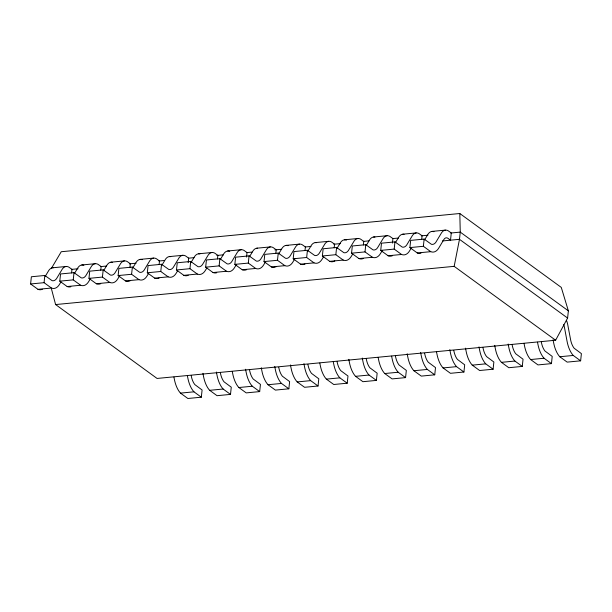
<?xml version="1.0" encoding="UTF-8"?>
<svg xmlns="http://www.w3.org/2000/svg" width="612" height="612" viewBox="0 0 612 612"><rect width="100%" height="100%" fill="white"/><g stroke="black" fill="none" stroke-linecap="round" stroke-linejoin="round"><path stroke-width="0.92" d="M42.366 289.254A22.292 10.718 84.5 0 1 37.975 289.331L30.6 283.968L31.373 276.762L44.837 275.469L52.104 280.663A14.573 7.007 84.5 0 0 56.579 278.575L62.37 268.966A17.32 8.331 84.5 0 1 68.835 267.115L71.971 269.349L71.589 272.952M60.925 281.994L59.578 284.251A22.292 10.718 84.5 0 1 51.439 288.038L44.064 282.675L44.837 275.469M70.839 286.73A22.292 10.718 84.5 0 1 67.152 286.538L59.777 281.168L60.55 273.962L74.014 272.669L81.281 277.863A14.573 7.007 84.5 0 0 85.757 275.783L91.548 266.174A17.32 8.331 84.5 0 1 98.012 264.315L101.148 266.557L100.766 270.152M90.545 278.445L88.755 281.451A22.292 10.718 84.5 0 1 80.616 285.246L73.241 279.875L74.014 272.669M100.72 283.662A22.292 10.718 84.5 0 1 96.329 283.738L88.954 278.368L89.727 271.162L103.191 269.877L110.458 275.063A14.573 7.007 84.5 0 0 114.934 272.983L120.725 263.374A17.32 8.331 84.5 0 1 127.189 261.523L130.325 263.757L129.943 267.36M119.722 275.645L117.932 278.651A22.292 10.718 84.5 0 1 109.793 282.446L102.418 277.075L103.191 269.877M130.585 280.487A22.292 10.718 84.5 0 1 125.506 280.939L118.131 275.568L118.904 268.37L132.368 267.077L139.635 272.271A14.573 7.007 84.5 0 0 144.111 270.183L149.902 260.574A17.32 8.331 84.5 0 1 156.366 258.723L159.502 260.957L159.12 264.56M148.456 273.602L147.11 275.859A22.292 10.718 84.5 0 1 138.97 279.646L131.595 274.283L132.368 267.077M159.074 278.062A22.292 10.718 84.5 0 1 154.683 278.139L147.308 272.776L148.081 265.57L161.545 264.277L168.813 269.471A14.573 7.007 84.5 0 0 173.288 267.383L179.079 257.774A17.32 8.331 84.5 0 1 185.543 255.923L188.68 258.157L188.205 262.663M177.633 270.802L176.287 273.059A22.292 10.718 84.5 0 1 168.147 276.846L160.772 271.483L161.545 264.277M188.251 275.262A22.292 10.718 84.5 0 1 183.86 275.346L176.486 269.976L177.258 262.77L190.722 261.477L197.99 266.671A14.573 7.007 84.5 0 0 202.465 264.591L208.256 254.982A17.32 8.331 84.5 0 1 214.72 253.131L217.857 255.365L217.474 258.96M206.81 268.002L205.464 270.259A22.292 10.718 84.5 0 1 197.324 274.054L189.95 268.683L190.722 261.477M216.725 272.738A22.292 10.718 84.5 0 1 213.037 272.547L205.663 267.176L206.435 259.97L219.899 258.685L227.167 263.871A14.573 7.007 84.5 0 0 231.642 261.791L237.433 252.182A17.32 8.331 84.5 0 1 243.897 250.331L247.034 252.565L246.56 257.063M173.93 377.038L174.275 378.874A22.292 10.718 84.5 0 0 180.486 393.118L187.861 398.488L201.325 397.196L202.098 389.989L194.853 384.611A14.573 7.007 84.5 0 1 191.434 376.785L191.212 375.692M236.431 264.453L234.641 267.459A22.292 10.718 84.5 0 1 226.501 271.254L219.127 265.883L219.899 258.685M246.605 269.67A22.292 10.718 84.5 0 1 242.214 269.747L234.84 264.376L235.612 257.178L249.076 255.885L256.344 261.079A14.573 7.007 84.5 0 0 260.819 258.991L266.61 249.382A17.32 8.331 84.5 0 1 273.074 247.531L276.211 249.765L275.828 253.368M202.939 373.328L203.452 376.074A22.292 10.718 84.5 0 0 209.664 390.318L217.038 395.689L230.502 394.396L231.275 387.197L224.03 381.819A14.573 7.007 84.5 0 1 220.611 373.986L220.389 372.899M265.164 262.41L263.818 264.667A22.292 10.718 84.5 0 1 255.678 268.454L248.304 263.091L249.076 255.885M275.079 267.146A22.292 10.718 84.5 0 1 271.391 266.947L264.017 261.584L264.789 254.378L278.253 253.085L285.521 258.279A14.573 7.007 84.5 0 0 289.996 256.191L295.787 246.582A17.32 8.331 84.5 0 1 302.252 244.731L305.388 246.965L305.005 250.568M232.285 371.446L232.629 373.274A22.292 10.718 84.5 0 0 238.841 387.526L246.215 392.889L259.679 391.596L260.452 384.397L253.207 379.019A14.573 7.007 84.5 0 1 249.788 371.186L249.566 370.099M294.785 258.861L292.995 261.867A22.292 10.718 84.5 0 1 284.855 265.662L277.481 260.291L278.253 253.085M304.96 264.07A22.292 10.718 84.5 0 1 300.568 264.155L293.194 258.784L293.967 251.578L307.431 250.285L314.698 255.479A14.573 7.007 84.5 0 0 319.173 253.399L324.964 243.79A17.32 8.331 84.5 0 1 331.429 241.939L334.565 244.173L334.183 247.776M261.293 367.736L261.806 370.474A22.292 10.718 84.5 0 0 268.018 384.726L275.392 390.096L288.856 388.804L289.629 381.597L282.384 376.219A14.573 7.007 84.5 0 1 278.965 368.393L278.743 367.299M323.518 256.81L322.172 259.067A22.292 10.718 84.5 0 1 314.033 262.862L306.658 257.491L307.431 250.285M334.825 260.903A22.292 10.718 84.5 0 1 329.746 261.355L322.371 255.984L323.144 248.778L336.608 247.493L343.875 252.68A14.573 7.007 84.5 0 0 348.35 250.599L354.141 240.99A17.32 8.331 84.5 0 1 360.606 239.139L363.742 241.373L363.36 244.976M290.471 364.936L290.983 367.682A22.292 10.718 84.5 0 0 297.195 381.926L304.569 387.297L318.033 386.004L318.806 378.797L311.562 373.419A14.573 7.007 84.5 0 1 308.142 365.594L307.92 364.5M352.696 254.018L351.349 256.275A22.292 10.718 84.5 0 1 343.21 260.062L335.835 254.691L336.608 247.493M363.314 258.478A22.292 10.718 84.5 0 1 358.923 258.555L351.548 253.184L352.321 245.986L365.785 244.693L373.052 249.887A14.573 7.007 84.5 0 0 377.528 247.799L383.319 238.19A17.32 8.331 84.5 0 1 389.783 236.339L392.919 238.573L392.445 243.079M319.816 363.054L320.16 364.882A22.292 10.718 84.5 0 0 326.372 379.126L333.747 384.497L347.211 383.204L347.983 376.005L340.739 370.627A14.573 7.007 84.5 0 1 337.319 362.794L337.097 361.707M382.316 250.469L380.526 253.475A22.292 10.718 84.5 0 1 372.387 257.262L365.012 251.899L365.785 244.693M392.491 255.678A22.292 10.718 84.5 0 1 388.1 255.755L380.725 250.392L381.498 243.186L394.962 241.893L402.229 247.087A14.573 7.007 84.5 0 0 406.705 245.007L412.496 235.391A17.32 8.331 84.5 0 1 418.96 233.539L422.096 235.773L421.714 239.376M348.825 359.336L349.337 362.082A22.292 10.718 84.5 0 0 355.549 376.334L362.924 381.697L376.388 380.404L377.16 373.205L369.916 367.827A14.573 7.007 84.5 0 1 366.496 359.994L366.274 358.907M411.05 248.418L409.703 250.675A22.292 10.718 84.5 0 1 401.564 254.47L394.189 249.099L394.962 241.893M409.902 247.592L410.675 240.386L424.139 239.093L431.406 244.287A14.573 7.007 84.5 0 0 435.882 242.207L441.673 232.598A17.32 8.331 84.5 0 1 448.137 230.747L451.274 232.981L450.508 240.179L448.053 238.389A9.601 4.621 84.5 0 0 443.807 239.613L438.881 247.875A22.292 10.718 84.5 0 1 430.741 251.67L417.277 252.963L409.902 247.592L423.366 246.299L430.741 251.67M378.17 357.454L378.514 359.282A22.292 10.718 84.5 0 0 384.726 373.534L392.101 378.905L405.565 377.612L406.337 370.405L399.093 365.027A14.573 7.007 84.5 0 1 395.673 357.201L395.451 356.108M423.366 246.299L424.139 239.093M407.179 353.744L407.691 356.49A22.292 10.718 84.5 0 0 413.903 370.734L421.278 376.105L434.742 374.812L435.514 367.605L428.27 362.228A14.573 7.007 84.5 0 1 424.85 354.402L424.629 353.308M436.524 351.862L436.869 353.69A22.292 10.718 84.5 0 0 443.08 367.934L450.455 373.305L463.919 372.012L464.692 364.813L457.447 359.435A14.573 7.007 84.5 0 1 454.028 351.602L453.806 350.515M465.533 348.144L466.046 350.89A22.292 10.718 84.5 0 0 472.257 365.142L479.632 370.505L493.096 369.22L493.869 362.013L486.624 356.635A14.573 7.007 84.5 0 1 483.205 348.802L482.983 347.715M494.71 345.352L495.223 348.09A22.292 10.718 84.5 0 0 501.435 362.342L508.809 367.713L522.273 366.42L523.046 359.213L515.801 353.835A14.573 7.007 84.5 0 1 512.382 346.01L512.16 344.916M524.056 343.47L524.4 345.298A22.292 10.718 84.5 0 0 530.612 359.542L537.986 364.913L551.45 363.62L552.223 356.413L544.978 351.036A14.573 7.007 84.5 0 1 541.559 343.21L541.337 342.116M51.446 288.864L55.6 304.562L157.062 378.445L555.627 340.226L567.599 318.056L568.372 310.85L561.273 287.403L459.811 213.512L61.246 251.731L51.408 268.339M553.064 339.752L553.577 342.498A22.292 10.718 84.5 0 0 559.789 356.742L567.163 362.113L580.627 360.82L581.4 353.621L574.155 348.243A14.573 7.007 84.5 0 1 570.736 340.41L567.684 324.36A17.32 8.331 84.5 0 0 566.536 320.527M555.627 340.226L454.165 266.342L459.482 239.323L460.255 232.116L459.811 213.512M45.311 276.226L48.906 270.259A17.32 8.331 84.5 0 1 53.298 267.765M74.488 273.426L78.084 267.459A17.32 8.331 84.5 0 1 83.852 265.279M103.665 270.634L107.261 264.667A17.32 8.331 84.5 0 1 112.34 262.273M132.842 267.834L136.438 261.867A17.32 8.331 84.5 0 1 142.206 259.687M162.019 265.034L165.615 259.067A17.32 8.331 84.5 0 1 170.694 256.673M191.196 262.234L194.792 256.267A17.32 8.331 84.5 0 1 199.872 253.881M220.374 259.442L223.969 253.475A17.32 8.331 84.5 0 1 229.737 251.295M249.551 256.642L253.146 250.675A17.32 8.331 84.5 0 1 257.537 248.181M278.728 253.842L282.323 247.875A17.32 8.331 84.5 0 1 288.091 245.695M307.905 251.042L311.5 245.075A17.32 8.331 84.5 0 1 316.58 242.689M337.082 248.25L340.677 242.283A17.32 8.331 84.5 0 1 346.446 240.103M366.259 245.45L369.855 239.483A17.32 8.331 84.5 0 1 374.934 237.089M395.436 242.65L399.032 236.683A17.32 8.331 84.5 0 1 404.111 234.289M424.613 239.85L428.209 233.891A17.32 8.331 84.5 0 1 433.977 231.711M52.609 267.788L66.081 266.495M81.786 264.988L95.258 263.695M110.963 262.188L124.435 260.896M140.14 259.389L153.612 258.103M169.317 256.596L182.789 255.303M198.495 253.796L211.966 252.504M227.672 250.997L241.143 249.704M256.849 248.197L270.32 246.911M286.026 245.404L299.498 244.112M315.203 242.604L328.675 241.312M344.38 239.805L357.852 238.512M373.557 237.005L387.029 235.719M402.734 234.212L416.206 232.92M431.911 231.412L445.383 230.12M71.397 269.41L78.053 268.767M100.873 266.58L106.572 266.036M129.392 263.849L136.048 263.206M158.868 261.018L164.574 260.475M188.343 258.195L194.042 257.644M216.862 255.456L223.518 254.822M246.338 252.634L252.037 252.083M274.857 249.895L281.512 249.26M305.281 246.98L310.988 246.429M333.808 244.242L340.463 243.607M363.276 241.419L368.982 240.868M392.751 238.588L398.458 238.045M421.278 235.857L427.926 235.215M450.746 233.027L460.255 232.116L568.372 310.85M442.369 240.96L459.482 239.323L567.599 318.056M30.6 283.968L44.064 282.675M59.777 281.168L73.241 279.875M88.954 278.368L102.418 277.075M118.131 275.568L131.595 274.283M147.308 272.776L160.772 271.483M176.486 269.976L189.95 268.683M205.663 267.176L219.127 265.883M234.84 264.376L248.304 263.091M264.017 261.584L277.481 260.291M293.194 258.784L306.658 257.491M322.371 255.984L335.835 254.691M351.548 253.184L365.012 251.899M380.725 250.392L394.189 249.099M37.975 289.331L51.439 288.038M67.152 286.538L80.616 285.246M96.329 283.738L109.793 282.446M125.506 280.939L138.97 279.646M154.683 278.139L168.147 276.846M183.86 275.346L197.324 274.054M213.037 272.547L226.501 271.254M242.214 269.747L255.678 268.454M271.391 266.947L284.855 265.662M300.568 264.155L314.033 262.862M329.746 261.355L343.21 260.062M358.923 258.555L372.387 257.262M388.1 255.755L401.564 254.47M55.6 304.562L454.165 266.342M180.486 393.118L193.958 391.825L201.325 397.196M209.664 390.318L223.135 389.025L230.502 394.396M238.841 387.526L252.312 386.233L259.679 391.596M268.018 384.726L281.489 383.433L288.856 388.804M297.195 381.926L310.667 380.633L318.033 386.004M326.372 379.126L339.844 377.841L347.211 383.204M355.549 376.334L369.021 375.041L376.388 380.404M384.726 373.534L398.198 372.241L405.565 377.612M413.903 370.734L427.375 369.441L434.742 374.812M443.08 367.934L456.552 366.649L463.919 372.012M472.257 365.142L485.729 363.849L493.096 369.22M501.435 362.342L514.906 361.049L522.273 366.42M530.612 359.542L544.083 358.25L551.45 363.62M559.789 356.742L573.26 355.457L580.627 360.82M537.52 342.177L537.864 344.005A22.292 10.718 84.5 0 0 544.083 358.25M508.174 344.059L508.687 346.805A22.292 10.718 84.5 0 0 514.906 361.049M478.997 346.859L479.51 349.597A22.292 10.718 84.5 0 0 485.729 363.849M449.82 349.651L450.333 352.397A22.292 10.718 84.5 0 0 456.552 366.649M420.643 352.451L421.155 355.197A22.292 10.718 84.5 0 0 427.375 369.441M391.634 356.161L391.978 357.997A22.292 10.718 84.5 0 0 398.198 372.241M362.289 358.051L362.801 360.789A22.292 10.718 84.5 0 0 369.021 375.041M333.28 361.761L333.624 363.589A22.292 10.718 84.5 0 0 339.844 377.841M303.935 363.643L304.447 366.389A22.292 10.718 84.5 0 0 310.667 380.633M274.757 366.443L275.27 369.189A22.292 10.718 84.5 0 0 281.489 383.433M245.58 369.243L246.093 371.981A22.292 10.718 84.5 0 0 252.312 386.233M216.403 372.035L216.916 374.781A22.292 10.718 84.5 0 0 223.135 389.025M187.394 375.753L187.739 377.581A22.292 10.718 84.5 0 0 193.958 391.825M276.471 266.495A22.292 10.718 84.5 0 1 275.783 266.87M420.964 253.154A22.292 10.718 84.5 0 1 417.277 252.963M573.26 355.457A22.292 10.718 84.5 0 1 567.041 341.205L564.471 327.481A9.601 4.621 84.5 0 0 563.683 324.605"/></g></svg>
